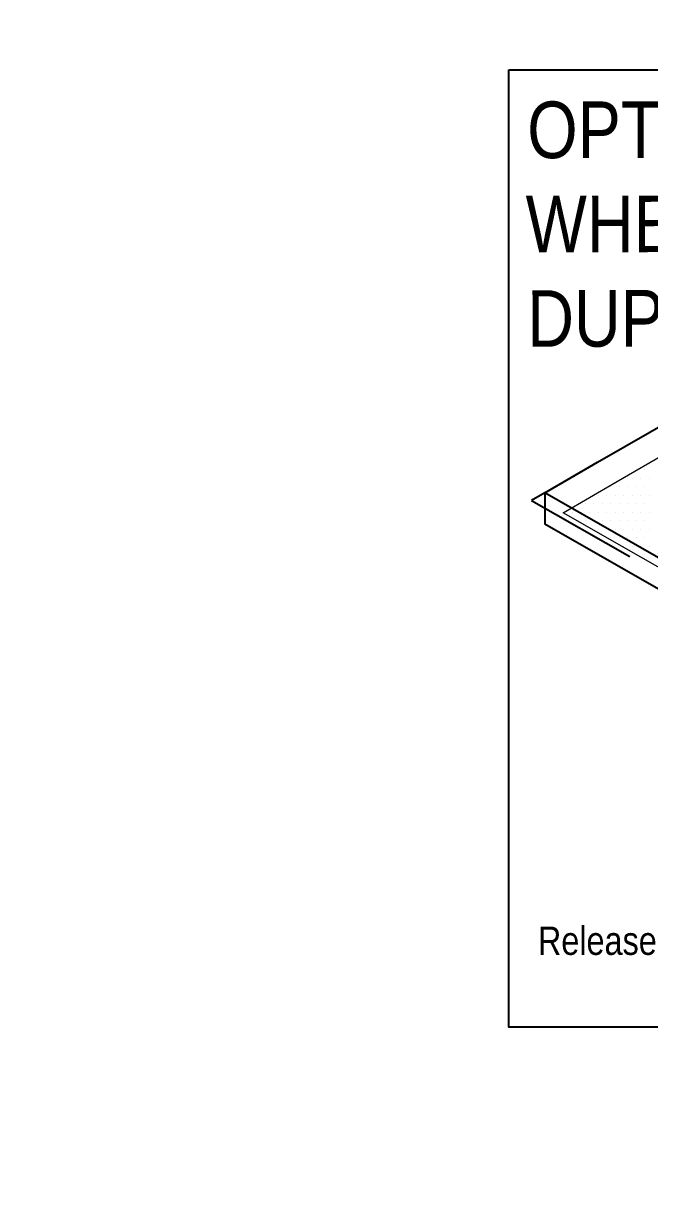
# Model space of a CAD drawing. Header units: inches. Extents: x -22 to 84, y -21 to 19.
# Drawn here: x -8.15 to -6.766, y 12.176 to 14.742 of the extents above; entities that cross this region are included whole.
import ezdxf

# ---------------------------------------------------------------- set-up
doc = ezdxf.new("R2010")
doc.units = ezdxf.units.IN
doc.header["$MEASUREMENT"] = 0
doc.linetypes.add('AI-Linetype-10', pattern=[0.375, 0.25, -0.125])
doc.linetypes.add('AI-Linetype-11', pattern=[0.375, 0.25, -0.125])
for name, color, linetype, lineweight in [('.ATI-HATCH', 7, 'Continuous', 0), ('G-ANNO-TTLB', 7, 'Continuous', 0), ('TYVEK', 7, 'Continuous', 0)]:
    doc.layers.add(name, color=color, linetype=linetype, lineweight=lineweight)

# ---------------------------------------------------------------- blocks, each defined once
blk = doc.blocks.new('Block_279')
at = {"layer": '.ATI-HATCH'}
blk.add_open_spline([(-6.7236, 13.7958), (-6.7236, 13.7958), (-6.8402, 13.7283), (-6.8402, 13.7283), (-6.8402, 13.7283), (-6.9569, 13.6609), (-6.9569, 13.6609), (-6.9569, 13.6609), (-5.0903, 12.595), (-5.0903, 12.595), (-5.0903, 12.595), (-4.857, 12.73), (-4.857, 12.73), (-4.857, 12.73), (-6.7236, 13.7958), (-6.7236, 13.7958)], degree=3, knots=[0, 0, 0, 0, 1, 1, 1, 2, 2, 2, 3, 3, 3, 4, 4, 4, 5, 5, 5, 5], dxfattribs=at)
at = {"layer": '.ATI-HATCH', "color": 243, "lineweight": 0, "true_color": 0xcc667f}
for points in [[(-6.7764, 13.7554), (-6.7764, 13.7554), (-6.7764, 13.7554), (-6.7764, 13.7554)], [(-6.8232, 13.7367), (-6.8232, 13.7367), (-6.8232, 13.7367), (-6.8232, 13.7367)], [(-6.8045, 13.7367), (-6.8045, 13.7367), (-6.8045, 13.7367), (-6.8045, 13.7367)], [(-6.7857, 13.7367), (-6.7857, 13.7367), (-6.7857, 13.7367), (-6.7857, 13.7367)], [(-6.767, 13.7367), (-6.767, 13.7367), (-6.767, 13.7367), (-6.767, 13.7367)], [(-6.8514, 13.7179), (-6.8514, 13.7179), (-6.8514, 13.7179), (-6.8514, 13.7179)], [(-6.8326, 13.7179), (-6.8326, 13.7179), (-6.8326, 13.7179), (-6.8326, 13.7179)], [(-6.8139, 13.7179), (-6.8139, 13.7179), (-6.8139, 13.7179), (-6.8139, 13.7179)], [(-6.7951, 13.7179), (-6.7951, 13.7179), (-6.7951, 13.7179), (-6.7951, 13.7179)], [(-6.7764, 13.7179), (-6.7764, 13.7179), (-6.7764, 13.7179), (-6.7764, 13.7179)], [(-6.9076, 13.6804), (-6.9076, 13.6804), (-6.9076, 13.6804), (-6.9076, 13.6804)], [(-6.8889, 13.6804), (-6.8889, 13.6804), (-6.8889, 13.6804), (-6.8889, 13.6804)], [(-6.8795, 13.6992), (-6.8795, 13.6992), (-6.8795, 13.6992), (-6.8795, 13.6992)], [(-6.8701, 13.6804), (-6.8701, 13.6804), (-6.8701, 13.6804), (-6.8701, 13.6804)], [(-6.8607, 13.6992), (-6.8607, 13.6992), (-6.8607, 13.6992), (-6.8607, 13.6992)], [(-6.8514, 13.6804), (-6.8514, 13.6804), (-6.8514, 13.6804), (-6.8514, 13.6804)], [(-6.842, 13.6992), (-6.842, 13.6992), (-6.842, 13.6992), (-6.842, 13.6992)], [(-6.8326, 13.6804), (-6.8326, 13.6804), (-6.8326, 13.6804), (-6.8326, 13.6804)], [(-6.8232, 13.6992), (-6.8232, 13.6992), (-6.8232, 13.6992), (-6.8232, 13.6992)], [(-6.8139, 13.6804), (-6.8139, 13.6804), (-6.8139, 13.6804), (-6.8139, 13.6804)], [(-6.8045, 13.6992), (-6.8045, 13.6992), (-6.8045, 13.6992), (-6.8045, 13.6992)], [(-6.7951, 13.6804), (-6.7951, 13.6804), (-6.7951, 13.6804), (-6.7951, 13.6804)], [(-6.7857, 13.6992), (-6.7857, 13.6992), (-6.7857, 13.6992), (-6.7857, 13.6992)], [(-6.7764, 13.6804), (-6.7764, 13.6804), (-6.7764, 13.6804), (-6.7764, 13.6804)], [(-6.767, 13.6992), (-6.767, 13.6992), (-6.767, 13.6992), (-6.767, 13.6992)], [(-6.9545, 13.6617), (-6.9545, 13.6617), (-6.9545, 13.6617), (-6.9545, 13.6617)], [(-6.9357, 13.6617), (-6.9357, 13.6617), (-6.9357, 13.6617), (-6.9357, 13.6617)], [(-6.917, 13.6617), (-6.917, 13.6617), (-6.917, 13.6617), (-6.917, 13.6617)], [(-6.8982, 13.6617), (-6.8982, 13.6617), (-6.8982, 13.6617), (-6.8982, 13.6617)], [(-6.8795, 13.6617), (-6.8795, 13.6617), (-6.8795, 13.6617), (-6.8795, 13.6617)], [(-6.8607, 13.6617), (-6.8607, 13.6617), (-6.8607, 13.6617), (-6.8607, 13.6617)], [(-6.842, 13.6617), (-6.842, 13.6617), (-6.842, 13.6617), (-6.842, 13.6617)], [(-6.8232, 13.6617), (-6.8232, 13.6617), (-6.8232, 13.6617), (-6.8232, 13.6617)], [(-6.8045, 13.6617), (-6.8045, 13.6617), (-6.8045, 13.6617), (-6.8045, 13.6617)], [(-6.7857, 13.6617), (-6.7857, 13.6617), (-6.7857, 13.6617), (-6.7857, 13.6617)], [(-6.767, 13.6617), (-6.767, 13.6617), (-6.767, 13.6617), (-6.767, 13.6617)], [(-6.9076, 13.6429), (-6.9076, 13.6429), (-6.9076, 13.6429), (-6.9076, 13.6429)], [(-6.8889, 13.6429), (-6.8889, 13.6429), (-6.8889, 13.6429), (-6.8889, 13.6429)], [(-6.8795, 13.6242), (-6.8795, 13.6242), (-6.8795, 13.6242), (-6.8795, 13.6242)], [(-6.8701, 13.6429), (-6.8701, 13.6429), (-6.8701, 13.6429), (-6.8701, 13.6429)], [(-6.8607, 13.6242), (-6.8607, 13.6242), (-6.8607, 13.6242), (-6.8607, 13.6242)], [(-6.8514, 13.6429), (-6.8514, 13.6429), (-6.8514, 13.6429), (-6.8514, 13.6429)], [(-6.842, 13.6242), (-6.842, 13.6242), (-6.842, 13.6242), (-6.842, 13.6242)], [(-6.8326, 13.6429), (-6.8326, 13.6429), (-6.8326, 13.6429), (-6.8326, 13.6429)], [(-6.8232, 13.6242), (-6.8232, 13.6242), (-6.8232, 13.6242), (-6.8232, 13.6242)], [(-6.8139, 13.6429), (-6.8139, 13.6429), (-6.8139, 13.6429), (-6.8139, 13.6429)], [(-6.8045, 13.6242), (-6.8045, 13.6242), (-6.8045, 13.6242), (-6.8045, 13.6242)], [(-6.7951, 13.6429), (-6.7951, 13.6429), (-6.7951, 13.6429), (-6.7951, 13.6429)], [(-6.7857, 13.6242), (-6.7857, 13.6242), (-6.7857, 13.6242), (-6.7857, 13.6242)], [(-6.7764, 13.6429), (-6.7764, 13.6429), (-6.7764, 13.6429), (-6.7764, 13.6429)], [(-6.767, 13.6242), (-6.767, 13.6242), (-6.767, 13.6242), (-6.767, 13.6242)], [(-6.8514, 13.6054), (-6.8514, 13.6054), (-6.8514, 13.6054), (-6.8514, 13.6054)], [(-6.8326, 13.6054), (-6.8326, 13.6054), (-6.8326, 13.6054), (-6.8326, 13.6054)], [(-6.8139, 13.6054), (-6.8139, 13.6054), (-6.8139, 13.6054), (-6.8139, 13.6054)], [(-6.7951, 13.6054), (-6.7951, 13.6054), (-6.7951, 13.6054), (-6.7951, 13.6054)], [(-6.7764, 13.6054), (-6.7764, 13.6054), (-6.7764, 13.6054), (-6.7764, 13.6054)], [(-6.8232, 13.5867), (-6.8232, 13.5867), (-6.8232, 13.5867), (-6.8232, 13.5867)], [(-6.8045, 13.5867), (-6.8045, 13.5867), (-6.8045, 13.5867), (-6.8045, 13.5867)], [(-6.7857, 13.5867), (-6.7857, 13.5867), (-6.7857, 13.5867), (-6.7857, 13.5867)], [(-6.767, 13.5867), (-6.767, 13.5867), (-6.767, 13.5867), (-6.767, 13.5867)], [(-6.7764, 13.5679), (-6.7764, 13.5679), (-6.7764, 13.5679), (-6.7764, 13.5679)]]:
    blk.add_open_spline(points, degree=3, dxfattribs=at)

msp = doc.modelspace()

# ---------------------------------------------------------------- hatches: boundary and pattern name
at = {"layer": 'G-ANNO-TTLB', "true_color": 0xff00ff, "transparency": 33554687}
h = msp.add_hatch(color=6, dxfattribs=at)
edge = h.paths.add_edge_path()
edge.add_spline(control_points=[(19.9156, -15.0652), (19.9156, -15.0652), (-20.7721, -15.0652), (-20.7721, -15.0652), (-20.7721, -15.0652), (-20.7721, 19.0598), (-20.7721, 19.0598), (-20.7721, 19.0598), (19.9156, 19.0598), (19.9156, 19.0598), (19.9156, 19.0598), (19.9156, -15.0652), (19.9156, -15.0652)], knot_values=[0, 0, 0, 0, 1, 1, 1, 2, 2, 2, 3, 3, 3, 4, 4, 4, 4], degree=3, periodic=0)
edge = h.paths.add_edge_path()
edge.add_spline(control_points=[(-20.6471, 18.9348), (-20.6471, 18.9348), (-20.6471, -14.9402), (-20.6471, -14.9402), (-20.6471, -14.9402), (19.7906, -14.9402), (19.7906, -14.9402), (19.7906, -14.9402), (19.7906, 18.9348), (19.7906, 18.9348), (19.7906, 18.9348), (-20.6471, 18.9348), (-20.6471, 18.9348)], knot_values=[0, 0, 0, 0, 1, 1, 1, 2, 2, 2, 3, 3, 3, 4, 4, 4, 4], degree=3, periodic=0)
edge.add_line((-20.6471, 18.9348), (-20.6471, 18.9348))

# ---------------------------------------------------------------- linework, layer by layer
at = {"layer": 'G-ANNO-TTLB'}
for points in [[(19.9156, -15.0652), (19.9156, -15.0652), (-20.7721, -15.0652), (-20.7721, -15.0652), (-20.7721, -15.0652), (-20.7721, 19.0598), (-20.7721, 19.0598), (-20.7721, 19.0598), (19.9156, 19.0598), (19.9156, 19.0598), (19.9156, 19.0598), (19.9156, -15.0652), (19.9156, -15.0652)], [(-20.6471, 18.9348), (-20.6471, 18.9348), (-20.6471, -14.9402), (-20.6471, -14.9402), (-20.6471, -14.9402), (19.7906, -14.9402), (19.7906, -14.9402), (19.7906, -14.9402), (19.7906, 18.9348), (19.7906, 18.9348), (19.7906, 18.9348), (-20.6471, 18.9348), (-20.6471, 18.9348)]]:
    msp.add_open_spline(points, degree=3, knots=[0, 0, 0, 0, 1, 1, 1, 2, 2, 2, 3, 3, 3, 4, 4, 4, 4], dxfattribs=at)
at = {"layer": 'TYVEK', "color": 4, "lineweight": 25, "true_color": 0x00ffff}
for p, q in [((-6.8808, 13.7722), (-6.6476, 13.9071)), ((-6.9975, 13.7047), (-6.8808, 13.7722)), ((-5.1309, 12.6388), (-6.9975, 13.7047)), ((-6.9975, 13.7047), (-6.9975, 13.6355)), ((-5.1309, 12.5696), (-6.9975, 13.6355))]:
    msp.add_line(p, q, dxfattribs=at)
at = {"layer": 'TYVEK', "color": 4, "linetype": 'AI-Linetype-11', "lineweight": 25, "true_color": 0x00ffff}
msp.add_line((-6.9975, 13.7047), (-7.0266, 13.6878), dxfattribs=at)
at = {"layer": 'TYVEK', "color": 4, "linetype": 'AI-Linetype-10', "lineweight": 25, "true_color": 0x00ffff}
msp.add_line((-7.0266, 13.6878), (-5.16, 12.6219), dxfattribs=at)
at = {"layer": 'TYVEK', "color": 18, "lineweight": 25, "true_color": 0x000000}
msp.add_lwpolyline([(-7.0771, 14.6391), (-4.5106, 14.6391), (-4.5106, 12.5242), (-7.0771, 12.5242)], close=True, dxfattribs=at)

# ---------------------------------------------------------------- block references
at = {"layer": '.ATI-HATCH'}
msp.add_blockref('Block_279', (0, 0), dxfattribs=at)

# ---------------------------------------------------------------- texts
at = {"layer": 'TYVEK', "char_height": 0.2, "attachment_point": 7, "rotation": 0.1123}
for s, insert in [('\\C18;\\c0;\\FArial Narrow|b0|i0|c1;\\H0.124999;\\W0.999992;OPTIONAL BACKDAM DETAIL', (-7.0362, 14.4421)), ('\\C18;\\c0;\\FArial Narrow|b0|i0|c1;\\H0.124999;\\W0.999992;WHEN USING 9" WIDE', (-7.0395, 14.234)), ('\\C18;\\c0;\\FArial Narrow|b0|i0|c1;\\H0.124999;\\W0.999992;DUPONT™ FLEXWRAP™', (-7.0362, 14.0255))]:
    msp.add_mtext(s, dxfattribs=dict(at, insert=insert))
at = {"layer": 'TYVEK', "insert": (-7.0127, 12.6653), "char_height": 0.2, "attachment_point": 7}
msp.add_mtext('\\C18;\\c0;\\FArial Narrow|b0|i0|c1;\\H0.062500;\\W1.000000;Release paper for backdam', dxfattribs=at)

doc.saveas('drawing.dxf')
